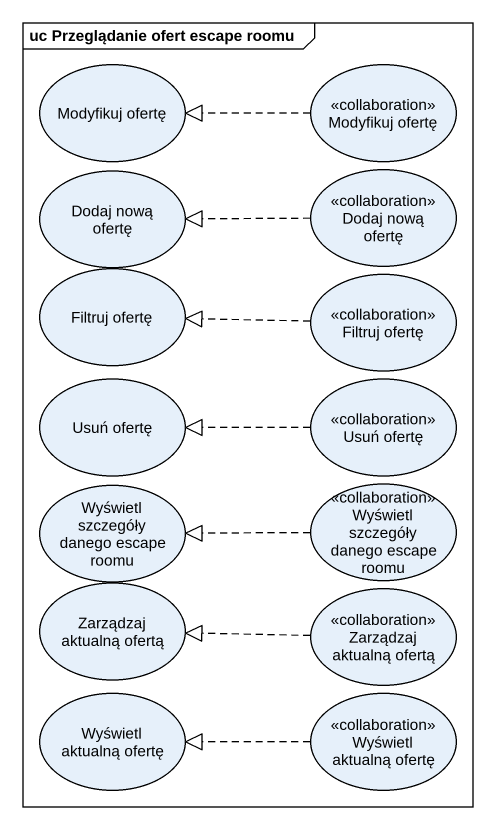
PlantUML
@startuml
mainframe uc Przeglądanie ofert escape roomu
usecase "Modyfikuj ofertę" as Modyfikuj_ofertę
usecase "Modyfikuj ofertę" as Modyfikuj_ofertę_2 <<collaboration>>
usecase "Dodaj nową ofertę" as Dodaj_nową_ofertę <<collaboration>>
usecase "Dodaj nową ofertę" as Dodaj_nową_ofertę_2
usecase "Filtruj ofertę" as Filtruj_ofertę
usecase "Filtruj ofertę" as Filtruj_ofertę_2 <<collaboration>>
usecase "Usuń ofertę" as Usuń_ofertę
usecase "Usuń ofertę" as Usuń_ofertę_2 <<collaboration>>
usecase "Wyświetl szczegóły danego escape roomu" as Wyświetl_szczegóły_danego <<collaboration>>
usecase "Wyświetl szczegóły danego escape roomu" as Wyświetl_szczegóły_danego_2
usecase "Zarządzaj aktualną ofertą" as Zarządzaj_aktualną_ofertą
usecase "Zarządzaj aktualną ofertą" as Zarządzaj_aktualną_ofertą_2 <<collaboration>>
usecase "Wyświetl aktualną ofertę" as Wyświetl_aktualną_ofertę
usecase "Wyświetl aktualną ofertę" as Wyświetl_aktualną_ofertę_2 <<collaboration>>
Modyfikuj_ofertę_2 .left.|> Modyfikuj_ofertę
Dodaj_nową_ofertę .left.|> Dodaj_nową_ofertę_2
Filtruj_ofertę_2 .left.|> Filtruj_ofertę
Usuń_ofertę_2 .left.|> Usuń_ofertę
Wyświetl_szczegóły_danego .left.|> Wyświetl_szczegóły_danego_2
Zarządzaj_aktualną_ofertą_2 .left.|> Zarządzaj_aktualną_ofertą
Wyświetl_aktualną_ofertę_2 .left.|> Wyświetl_aktualną_ofertę
@enduml
